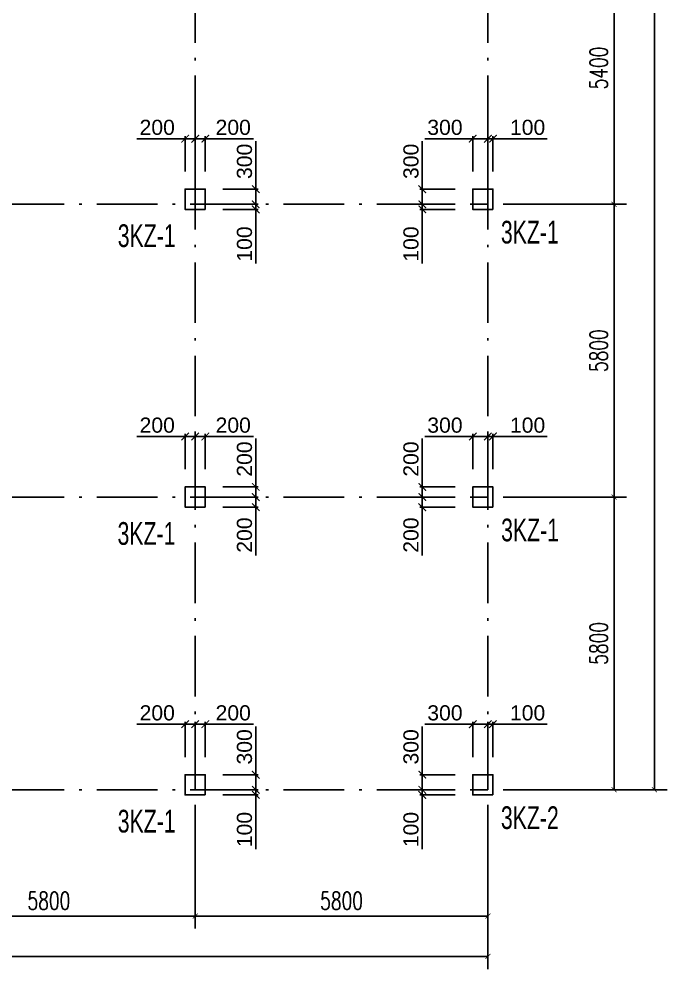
# Model space of a CAD drawing. Header units: millimetres. Extents: x -3831 to 465700, y 39900 to 106100.
# Drawn here: x 163207 to 176050, y 56450 to 75271 of the extents above; entities that cross this region are included whole.
import ezdxf

# ---------------------------------------------------------------- set-up
doc = ezdxf.new("R2010")
doc.units = ezdxf.units.MM
doc.linetypes.add('线型2', pattern=[1850, 1200, -300, 50, -300])
for name, color, linetype in [('AXIS', 3, 'Continuous'), ('column_dim', 90, 'Continuous'), ('DOTE', 10, '线型2')]:
    doc.layers.add(name, color=color, linetype=linetype)
doc.layers.add('S_Cl', color=2, linetype='Continuous', lineweight=25)
doc.layers.add('S_ColumFocus', color=2, linetype='Continuous', lineweight=9)
doc.styles.add('_TCH_DIM_T3', font='SIMPLEX', dxfattribs={"width": 0.705882, "bigfont": 'GBCBIG'})
doc.styles.get("Standard").update_dxf_attribs({"font": 'arial.ttf'})
doc.styles.add('xxxx', font='RIF.ttf')
doc.dimstyles.new('_TCH_ARCH&&100', dxfattribs={"dimtxt": 297.5, "dimasz": 100, "dimexe": 250, "dimexo": 300, "dimgap": 126.25, "dimtad": 1, "dimdec": 0, "dimzin": 0, "dimdsep": 46, "dimtxsty": '_TCH_DIM_T3', "dimblk": 'ARCHTICK', "dimcen": 0.09, "dimclrt": 7, "dimazin": 2, "dimtfac": 1, "dimtdec": 0, "dimtix": 1, "dimtmove": 2, "dimatfit": 3, "dimfxl": 100, "dimtolj": 1, "dimtzin": 0, "dimarcsym": 0})
doc.dimstyles.new('ISO-25', dxfattribs={"dimtxt": 2.5, "dimasz": 2.5, "dimexe": 1.25, "dimexo": 0.625, "dimtad": 1, "dimtxsty": 'Standard', "dimcen": 2.5, "dimadec": 0, "dimazin": 0, "dimtfac": 1, "dimtmove": 0, "dimatfit": 3, "dimfxl": 1, "dimarcsym": 0})

# ---------------------------------------------------------------- blocks, each defined once
blk = doc.blocks.new('_ArchTick')
at = {"color": 0, "linetype": 'ByBlock', "const_width": 0.15}
blk.add_lwpolyline([(-0.5, -0.5), (0.5, 0.5)], dxfattribs=at)
blk = doc.blocks.new('*D1686')
at = {"layer": 'column_dim', "color": 0, "lineweight": -2, "transparency": 16777216}
for p, q in [((171200, 71900), (171200, 72852)), ((171850, 71900), (171150, 71900)), ((171200, 71600), (171200, 71900)), ((171850, 71600), (171150, 71600))]:
    blk.add_line(p, q, dxfattribs=at)
at = {"layer": 'Defpoints', "color": 0, "transparency": 16777216}
for p in [(172200, 71900), (171200, 71600), (172200, 71600)]:
    blk.add_point(p, dxfattribs=at)
at = {"layer": 'column_dim', "color": 0, "lineweight": -2, "transparency": 16777216, "xscale": 150, "yscale": 150, "zscale": 150}
for p, rotation in [((171200, 71900), 90), ((171200, 71600), 270)]:
    blk.add_blockref('_ArchTick', p, dxfattribs=dict(at, rotation=rotation))
at = {"layer": 'column_dim', "color": 7, "transparency": 16777216, "insert": (170977, 72451), "char_height": 300, "attachment_point": 5, "rotation": 90}
blk.add_mtext('300', dxfattribs=at)
blk = doc.blocks.new('*D1687')
at = {"layer": 'column_dim', "color": 0, "lineweight": -2, "transparency": 16777216}
for p, q in [((171200, 71600), (171200, 71750)), ((171850, 71600), (171150, 71600)), ((171200, 71600), (171200, 71500)), ((171850, 71500), (171150, 71500)), ((171200, 71500), (171200, 70426))]:
    blk.add_line(p, q, dxfattribs=at)
at = {"layer": 'Defpoints', "color": 0, "transparency": 16777216}
for p in [(171200, 71600), (172200, 71600), (172200, 71500)]:
    blk.add_point(p, dxfattribs=at)
at = {"layer": 'column_dim', "color": 0, "lineweight": -2, "transparency": 16777216, "xscale": 150, "yscale": 150, "zscale": 150}
for p, rotation in [((171200, 71600), 270), ((171200, 71500), 90)]:
    blk.add_blockref('_ArchTick', p, dxfattribs=dict(at, rotation=rotation))
at = {"layer": 'column_dim', "color": 7, "transparency": 16777216, "insert": (170977, 70813), "char_height": 300, "attachment_point": 5, "rotation": 90}
blk.add_mtext('100', dxfattribs=at)
blk = doc.blocks.new('*D1688')
at = {"layer": 'column_dim', "color": 0, "lineweight": -2, "transparency": 16777216}
for p, q in [((172500, 72900), (172350, 72900)), ((172500, 72250), (172500, 72950)), ((172500, 72900), (172600, 72900)), ((172600, 72250), (172600, 72950)), ((172600, 72900), (173674, 72900))]:
    blk.add_line(p, q, dxfattribs=at)
at = {"layer": 'Defpoints', "color": 0, "transparency": 16777216}
for p in [(172500, 72900), (172500, 71900), (172600, 71900)]:
    blk.add_point(p, dxfattribs=at)
at = {"layer": 'column_dim', "color": 0, "lineweight": -2, "transparency": 16777216, "xscale": 150, "yscale": 150, "zscale": 150}
blk.add_blockref('_ArchTick', (172500, 72900), dxfattribs=at)
at = {"layer": 'column_dim', "color": 0, "lineweight": -2, "transparency": 16777216, "xscale": 150, "yscale": 150, "zscale": 150, "rotation": 180}
blk.add_blockref('_ArchTick', (172600, 72900), dxfattribs=at)
at = {"layer": 'column_dim', "color": 7, "transparency": 16777216, "insert": (173287, 73123), "char_height": 300, "attachment_point": 5}
blk.add_mtext('100', dxfattribs=at)
blk = doc.blocks.new('*D1689')
at = {"layer": 'column_dim', "color": 0, "lineweight": -2, "transparency": 16777216}
for p, q in [((172200, 72900), (171248, 72900)), ((172200, 72250), (172200, 72950)), ((172500, 72900), (172200, 72900)), ((172500, 72250), (172500, 72950))]:
    blk.add_line(p, q, dxfattribs=at)
at = {"layer": 'Defpoints', "color": 0, "transparency": 16777216}
for p in [(172500, 72900), (172200, 71900), (172500, 71900)]:
    blk.add_point(p, dxfattribs=at)
at = {"layer": 'column_dim', "color": 0, "lineweight": -2, "transparency": 16777216, "xscale": 150, "yscale": 150, "zscale": 150, "rotation": 180}
blk.add_blockref('_ArchTick', (172200, 72900), dxfattribs=at)
at = {"layer": 'column_dim', "color": 0, "lineweight": -2, "transparency": 16777216, "xscale": 150, "yscale": 150, "zscale": 150}
blk.add_blockref('_ArchTick', (172500, 72900), dxfattribs=at)
at = {"layer": 'column_dim', "color": 7, "transparency": 16777216, "insert": (171649, 73123), "char_height": 300, "attachment_point": 5}
blk.add_mtext('300', dxfattribs=at)
blk = doc.blocks.new('*D1690')
at = {"layer": 'column_dim', "color": 0, "lineweight": -2, "transparency": 16777216}
for p, q in [((171200, 66000), (171200, 66957)), ((171850, 66000), (171150, 66000)), ((171200, 65800), (171200, 66000)), ((171850, 65800), (171150, 65800))]:
    blk.add_line(p, q, dxfattribs=at)
at = {"layer": 'Defpoints', "color": 0, "transparency": 16777216}
for p in [(172200, 66000), (171200, 65800), (172200, 65800)]:
    blk.add_point(p, dxfattribs=at)
at = {"layer": 'column_dim', "color": 0, "lineweight": -2, "transparency": 16777216, "xscale": 150, "yscale": 150, "zscale": 150}
for p, rotation in [((171200, 66000), 90), ((171200, 65800), 270)]:
    blk.add_blockref('_ArchTick', p, dxfattribs=dict(at, rotation=rotation))
at = {"layer": 'column_dim', "color": 7, "transparency": 16777216, "insert": (170977, 66553), "char_height": 300, "attachment_point": 5, "rotation": 90}
blk.add_mtext('200', dxfattribs=at)
blk = doc.blocks.new('*D1691')
at = {"layer": 'column_dim', "color": 0, "lineweight": -2, "transparency": 16777216}
for p, q in [((171850, 65800), (171150, 65800)), ((171200, 65800), (171200, 65600)), ((171850, 65600), (171150, 65600)), ((171200, 65600), (171200, 64643))]:
    blk.add_line(p, q, dxfattribs=at)
at = {"layer": 'Defpoints', "color": 0, "transparency": 16777216}
for p in [(171200, 65800), (172200, 65800), (172200, 65600)]:
    blk.add_point(p, dxfattribs=at)
at = {"layer": 'column_dim', "color": 0, "lineweight": -2, "transparency": 16777216, "xscale": 150, "yscale": 150, "zscale": 150}
for p, rotation in [((171200, 65800), 90), ((171200, 65600), 270)]:
    blk.add_blockref('_ArchTick', p, dxfattribs=dict(at, rotation=rotation))
at = {"layer": 'column_dim', "color": 7, "transparency": 16777216, "insert": (170977, 65047), "char_height": 300, "attachment_point": 5, "rotation": 90}
blk.add_mtext('200', dxfattribs=at)
blk = doc.blocks.new('*D1692')
at = {"layer": 'column_dim', "color": 0, "lineweight": -2, "transparency": 16777216}
for p, q in [((172500, 66350), (172500, 67050)), ((172600, 66350), (172600, 67050)), ((172500, 67000), (172350, 67000)), ((172500, 67000), (172600, 67000)), ((172600, 67000), (173674, 67000))]:
    blk.add_line(p, q, dxfattribs=at)
at = {"layer": 'Defpoints', "color": 0, "transparency": 16777216}
for p in [(172500, 67000), (172500, 66000), (172600, 66000)]:
    blk.add_point(p, dxfattribs=at)
at = {"layer": 'column_dim', "color": 0, "lineweight": -2, "transparency": 16777216, "xscale": 150, "yscale": 150, "zscale": 150}
blk.add_blockref('_ArchTick', (172500, 67000), dxfattribs=at)
at = {"layer": 'column_dim', "color": 0, "lineweight": -2, "transparency": 16777216, "xscale": 150, "yscale": 150, "zscale": 150, "rotation": 180}
blk.add_blockref('_ArchTick', (172600, 67000), dxfattribs=at)
at = {"layer": 'column_dim', "color": 7, "transparency": 16777216, "insert": (173287, 67223), "char_height": 300, "attachment_point": 5}
blk.add_mtext('100', dxfattribs=at)
blk = doc.blocks.new('*D1693')
at = {"layer": 'column_dim', "color": 0, "lineweight": -2, "transparency": 16777216}
for p, q in [((172200, 66350), (172200, 67050)), ((172500, 66350), (172500, 67050)), ((172200, 67000), (171248, 67000)), ((172500, 67000), (172200, 67000))]:
    blk.add_line(p, q, dxfattribs=at)
at = {"layer": 'Defpoints', "color": 0, "transparency": 16777216}
for p in [(172500, 67000), (172200, 66000), (172500, 66000)]:
    blk.add_point(p, dxfattribs=at)
at = {"layer": 'column_dim', "color": 0, "lineweight": -2, "transparency": 16777216, "xscale": 150, "yscale": 150, "zscale": 150, "rotation": 180}
blk.add_blockref('_ArchTick', (172200, 67000), dxfattribs=at)
at = {"layer": 'column_dim', "color": 0, "lineweight": -2, "transparency": 16777216, "xscale": 150, "yscale": 150, "zscale": 150}
blk.add_blockref('_ArchTick', (172500, 67000), dxfattribs=at)
at = {"layer": 'column_dim', "color": 7, "transparency": 16777216, "insert": (171649, 67223), "char_height": 300, "attachment_point": 5}
blk.add_mtext('300', dxfattribs=at)
blk = doc.blocks.new('*D1694')
at = {"layer": 'column_dim', "color": 0, "lineweight": -2, "transparency": 16777216}
for p, q in [((171200, 60300), (171200, 61252)), ((171850, 60300), (171150, 60300)), ((171200, 60000), (171200, 60300)), ((171850, 60000), (171150, 60000))]:
    blk.add_line(p, q, dxfattribs=at)
at = {"layer": 'Defpoints', "color": 0, "transparency": 16777216}
for p in [(172200, 60300), (171200, 60000), (172200, 60000)]:
    blk.add_point(p, dxfattribs=at)
at = {"layer": 'column_dim', "color": 0, "lineweight": -2, "transparency": 16777216, "xscale": 150, "yscale": 150, "zscale": 150}
for p, rotation in [((171200, 60300), 90), ((171200, 60000), 270)]:
    blk.add_blockref('_ArchTick', p, dxfattribs=dict(at, rotation=rotation))
at = {"layer": 'column_dim', "color": 7, "transparency": 16777216, "insert": (170977, 60851), "char_height": 300, "attachment_point": 5, "rotation": 90}
blk.add_mtext('300', dxfattribs=at)
blk = doc.blocks.new('*D1695')
at = {"layer": 'column_dim', "color": 0, "lineweight": -2, "transparency": 16777216}
for p, q in [((171200, 60000), (171200, 60150)), ((171850, 60000), (171150, 60000)), ((171850, 59900), (171150, 59900)), ((171200, 60000), (171200, 59900)), ((171200, 59900), (171200, 58826))]:
    blk.add_line(p, q, dxfattribs=at)
at = {"layer": 'Defpoints', "color": 0, "transparency": 16777216}
for p in [(171200, 60000), (172200, 60000), (172200, 59900)]:
    blk.add_point(p, dxfattribs=at)
at = {"layer": 'column_dim', "color": 0, "lineweight": -2, "transparency": 16777216, "xscale": 150, "yscale": 150, "zscale": 150}
for p, rotation in [((171200, 60000), 270), ((171200, 59900), 90)]:
    blk.add_blockref('_ArchTick', p, dxfattribs=dict(at, rotation=rotation))
at = {"layer": 'column_dim', "color": 7, "transparency": 16777216, "insert": (170977, 59213), "char_height": 300, "attachment_point": 5, "rotation": 90}
blk.add_mtext('100', dxfattribs=at)
blk = doc.blocks.new('*D1696')
at = {"layer": 'column_dim', "color": 0, "lineweight": -2, "transparency": 16777216}
for p, q in [((172500, 61300), (172350, 61300)), ((172500, 60650), (172500, 61350)), ((172500, 61300), (172600, 61300)), ((172600, 60650), (172600, 61350)), ((172600, 61300), (173674, 61300))]:
    blk.add_line(p, q, dxfattribs=at)
at = {"layer": 'Defpoints', "color": 0, "transparency": 16777216}
for p in [(172500, 61300), (172500, 60300), (172600, 60300)]:
    blk.add_point(p, dxfattribs=at)
at = {"layer": 'column_dim', "color": 0, "lineweight": -2, "transparency": 16777216, "xscale": 150, "yscale": 150, "zscale": 150}
blk.add_blockref('_ArchTick', (172500, 61300), dxfattribs=at)
at = {"layer": 'column_dim', "color": 0, "lineweight": -2, "transparency": 16777216, "xscale": 150, "yscale": 150, "zscale": 150, "rotation": 180}
blk.add_blockref('_ArchTick', (172600, 61300), dxfattribs=at)
at = {"layer": 'column_dim', "color": 7, "transparency": 16777216, "insert": (173287, 61523), "char_height": 300, "attachment_point": 5}
blk.add_mtext('100', dxfattribs=at)
blk = doc.blocks.new('*D1697')
at = {"layer": 'column_dim', "color": 0, "lineweight": -2, "transparency": 16777216}
for p, q in [((172200, 61300), (171248, 61300)), ((172200, 60650), (172200, 61350)), ((172500, 61300), (172200, 61300)), ((172500, 60650), (172500, 61350))]:
    blk.add_line(p, q, dxfattribs=at)
at = {"layer": 'Defpoints', "color": 0, "transparency": 16777216}
for p in [(172500, 61300), (172200, 60300), (172500, 60300)]:
    blk.add_point(p, dxfattribs=at)
at = {"layer": 'column_dim', "color": 0, "lineweight": -2, "transparency": 16777216, "xscale": 150, "yscale": 150, "zscale": 150, "rotation": 180}
blk.add_blockref('_ArchTick', (172200, 61300), dxfattribs=at)
at = {"layer": 'column_dim', "color": 0, "lineweight": -2, "transparency": 16777216, "xscale": 150, "yscale": 150, "zscale": 150}
blk.add_blockref('_ArchTick', (172500, 61300), dxfattribs=at)
at = {"layer": 'column_dim', "color": 7, "transparency": 16777216, "insert": (171649, 61523), "char_height": 300, "attachment_point": 5}
blk.add_mtext('300', dxfattribs=at)
blk = doc.blocks.new('*D1718')
at = {"layer": 'column_dim', "color": 0, "lineweight": -2, "transparency": 16777216}
for p, q in [((167900, 71600), (167900, 71750)), ((167250, 71600), (167950, 71600)), ((167900, 71600), (167900, 71500)), ((167250, 71500), (167950, 71500)), ((167900, 71500), (167900, 70426))]:
    blk.add_line(p, q, dxfattribs=at)
at = {"layer": 'Defpoints', "color": 0, "transparency": 16777216}
for p in [(166900, 71600), (167900, 71600), (166900, 71500)]:
    blk.add_point(p, dxfattribs=at)
at = {"layer": 'column_dim', "color": 0, "lineweight": -2, "transparency": 16777216, "xscale": 150, "yscale": 150, "zscale": 150}
for p, rotation in [((167900, 71600), 270), ((167900, 71500), 90)]:
    blk.add_blockref('_ArchTick', p, dxfattribs=dict(at, rotation=rotation))
at = {"layer": 'column_dim', "color": 7, "transparency": 16777216, "insert": (167677, 70813), "char_height": 300, "attachment_point": 5, "rotation": 90}
blk.add_mtext('100', dxfattribs=at)
blk = doc.blocks.new('*D1719')
at = {"layer": 'column_dim', "color": 0, "lineweight": -2, "transparency": 16777216}
for p, q in [((167900, 71900), (167900, 72852)), ((167250, 71900), (167950, 71900)), ((167900, 71600), (167900, 71900)), ((167250, 71600), (167950, 71600))]:
    blk.add_line(p, q, dxfattribs=at)
at = {"layer": 'Defpoints', "color": 0, "transparency": 16777216}
for p in [(166900, 71900), (166900, 71600), (167900, 71600)]:
    blk.add_point(p, dxfattribs=at)
at = {"layer": 'column_dim', "color": 0, "lineweight": -2, "transparency": 16777216, "xscale": 150, "yscale": 150, "zscale": 150}
for p, rotation in [((167900, 71900), 90), ((167900, 71600), 270)]:
    blk.add_blockref('_ArchTick', p, dxfattribs=dict(at, rotation=rotation))
at = {"layer": 'column_dim', "color": 7, "transparency": 16777216, "insert": (167677, 72451), "char_height": 300, "attachment_point": 5, "rotation": 90}
blk.add_mtext('300', dxfattribs=at)
blk = doc.blocks.new('*D1720')
at = {"layer": 'column_dim', "color": 0, "lineweight": -2, "transparency": 16777216}
for p, q in [((166700, 72250), (166700, 72950)), ((166700, 72900), (166900, 72900)), ((166900, 72250), (166900, 72950)), ((166900, 72900), (167857, 72900))]:
    blk.add_line(p, q, dxfattribs=at)
at = {"layer": 'Defpoints', "color": 0, "transparency": 16777216}
for p in [(166700, 72900), (166700, 71900), (166900, 71900)]:
    blk.add_point(p, dxfattribs=at)
at = {"layer": 'column_dim', "color": 0, "lineweight": -2, "transparency": 16777216, "xscale": 150, "yscale": 150, "zscale": 150, "rotation": 180}
blk.add_blockref('_ArchTick', (166700, 72900), dxfattribs=at)
at = {"layer": 'column_dim', "color": 0, "lineweight": -2, "transparency": 16777216, "xscale": 150, "yscale": 150, "zscale": 150}
blk.add_blockref('_ArchTick', (166900, 72900), dxfattribs=at)
at = {"layer": 'column_dim', "color": 7, "transparency": 16777216, "insert": (167453, 73123), "char_height": 300, "attachment_point": 5}
blk.add_mtext('200', dxfattribs=at)
blk = doc.blocks.new('*D1721')
at = {"layer": 'column_dim', "color": 0, "lineweight": -2, "transparency": 16777216}
for p, q in [((166500, 72900), (165543, 72900)), ((166500, 72250), (166500, 72950)), ((166700, 72900), (166500, 72900)), ((166700, 72250), (166700, 72950))]:
    blk.add_line(p, q, dxfattribs=at)
at = {"layer": 'Defpoints', "color": 0, "transparency": 16777216}
for p in [(166700, 72900), (166500, 71900), (166700, 71900)]:
    blk.add_point(p, dxfattribs=at)
at = {"layer": 'column_dim', "color": 0, "lineweight": -2, "transparency": 16777216, "xscale": 150, "yscale": 150, "zscale": 150, "rotation": 180}
blk.add_blockref('_ArchTick', (166500, 72900), dxfattribs=at)
at = {"layer": 'column_dim', "color": 0, "lineweight": -2, "transparency": 16777216, "xscale": 150, "yscale": 150, "zscale": 150}
blk.add_blockref('_ArchTick', (166700, 72900), dxfattribs=at)
at = {"layer": 'column_dim', "color": 7, "transparency": 16777216, "insert": (165947, 73123), "char_height": 300, "attachment_point": 5}
blk.add_mtext('200', dxfattribs=at)
blk = doc.blocks.new('*D1722')
at = {"layer": 'column_dim', "color": 0, "lineweight": -2, "transparency": 16777216}
for p, q in [((167250, 65800), (167950, 65800)), ((167900, 65800), (167900, 65600)), ((167250, 65600), (167950, 65600)), ((167900, 65600), (167900, 64643))]:
    blk.add_line(p, q, dxfattribs=at)
at = {"layer": 'Defpoints', "color": 0, "transparency": 16777216}
for p in [(166900, 65800), (167900, 65800), (166900, 65600)]:
    blk.add_point(p, dxfattribs=at)
at = {"layer": 'column_dim', "color": 0, "lineweight": -2, "transparency": 16777216, "xscale": 150, "yscale": 150, "zscale": 150}
for p, rotation in [((167900, 65800), 90), ((167900, 65600), 270)]:
    blk.add_blockref('_ArchTick', p, dxfattribs=dict(at, rotation=rotation))
at = {"layer": 'column_dim', "color": 7, "transparency": 16777216, "insert": (167677, 65047), "char_height": 300, "attachment_point": 5, "rotation": 90}
blk.add_mtext('200', dxfattribs=at)
blk = doc.blocks.new('*D1723')
at = {"layer": 'column_dim', "color": 0, "lineweight": -2, "transparency": 16777216}
for p, q in [((167900, 66000), (167900, 66957)), ((167250, 66000), (167950, 66000)), ((167900, 65800), (167900, 66000)), ((167250, 65800), (167950, 65800))]:
    blk.add_line(p, q, dxfattribs=at)
at = {"layer": 'Defpoints', "color": 0, "transparency": 16777216}
for p in [(166900, 66000), (166900, 65800), (167900, 65800)]:
    blk.add_point(p, dxfattribs=at)
at = {"layer": 'column_dim', "color": 0, "lineweight": -2, "transparency": 16777216, "xscale": 150, "yscale": 150, "zscale": 150}
for p, rotation in [((167900, 66000), 90), ((167900, 65800), 270)]:
    blk.add_blockref('_ArchTick', p, dxfattribs=dict(at, rotation=rotation))
at = {"layer": 'column_dim', "color": 7, "transparency": 16777216, "insert": (167677, 66553), "char_height": 300, "attachment_point": 5, "rotation": 90}
blk.add_mtext('200', dxfattribs=at)
blk = doc.blocks.new('*D1724')
at = {"layer": 'column_dim', "color": 0, "lineweight": -2, "transparency": 16777216}
for p, q in [((166700, 66350), (166700, 67050)), ((166900, 66350), (166900, 67050)), ((166700, 67000), (166900, 67000)), ((166900, 67000), (167857, 67000))]:
    blk.add_line(p, q, dxfattribs=at)
at = {"layer": 'Defpoints', "color": 0, "transparency": 16777216}
for p in [(166700, 67000), (166700, 66000), (166900, 66000)]:
    blk.add_point(p, dxfattribs=at)
at = {"layer": 'column_dim', "color": 0, "lineweight": -2, "transparency": 16777216, "xscale": 150, "yscale": 150, "zscale": 150, "rotation": 180}
blk.add_blockref('_ArchTick', (166700, 67000), dxfattribs=at)
at = {"layer": 'column_dim', "color": 0, "lineweight": -2, "transparency": 16777216, "xscale": 150, "yscale": 150, "zscale": 150}
blk.add_blockref('_ArchTick', (166900, 67000), dxfattribs=at)
at = {"layer": 'column_dim', "color": 7, "transparency": 16777216, "insert": (167453, 67223), "char_height": 300, "attachment_point": 5}
blk.add_mtext('200', dxfattribs=at)
blk = doc.blocks.new('*D1725')
at = {"layer": 'column_dim', "color": 0, "lineweight": -2, "transparency": 16777216}
for p, q in [((166500, 66350), (166500, 67050)), ((166700, 66350), (166700, 67050)), ((166500, 67000), (165543, 67000)), ((166700, 67000), (166500, 67000))]:
    blk.add_line(p, q, dxfattribs=at)
at = {"layer": 'Defpoints', "color": 0, "transparency": 16777216}
for p in [(166700, 67000), (166500, 66000), (166700, 66000)]:
    blk.add_point(p, dxfattribs=at)
at = {"layer": 'column_dim', "color": 0, "lineweight": -2, "transparency": 16777216, "xscale": 150, "yscale": 150, "zscale": 150, "rotation": 180}
blk.add_blockref('_ArchTick', (166500, 67000), dxfattribs=at)
at = {"layer": 'column_dim', "color": 0, "lineweight": -2, "transparency": 16777216, "xscale": 150, "yscale": 150, "zscale": 150}
blk.add_blockref('_ArchTick', (166700, 67000), dxfattribs=at)
at = {"layer": 'column_dim', "color": 7, "transparency": 16777216, "insert": (165947, 67223), "char_height": 300, "attachment_point": 5}
blk.add_mtext('200', dxfattribs=at)
blk = doc.blocks.new('*D1726')
at = {"layer": 'column_dim', "color": 0, "lineweight": -2, "transparency": 16777216}
for p, q in [((167900, 60000), (167900, 60150)), ((167250, 60000), (167950, 60000)), ((167250, 59900), (167950, 59900)), ((167900, 60000), (167900, 59900)), ((167900, 59900), (167900, 58826))]:
    blk.add_line(p, q, dxfattribs=at)
at = {"layer": 'Defpoints', "color": 0, "transparency": 16777216}
for p in [(166900, 60000), (166900, 59900), (167900, 60000)]:
    blk.add_point(p, dxfattribs=at)
at = {"layer": 'column_dim', "color": 0, "lineweight": -2, "transparency": 16777216, "xscale": 150, "yscale": 150, "zscale": 150}
for p, rotation in [((167900, 60000), 270), ((167900, 59900), 90)]:
    blk.add_blockref('_ArchTick', p, dxfattribs=dict(at, rotation=rotation))
at = {"layer": 'column_dim', "color": 7, "transparency": 16777216, "insert": (167677, 59213), "char_height": 300, "attachment_point": 5, "rotation": 90}
blk.add_mtext('100', dxfattribs=at)
blk = doc.blocks.new('*D1727')
at = {"layer": 'column_dim', "color": 0, "lineweight": -2, "transparency": 16777216}
for p, q in [((167900, 60300), (167900, 61252)), ((167250, 60300), (167950, 60300)), ((167900, 60000), (167900, 60300)), ((167250, 60000), (167950, 60000))]:
    blk.add_line(p, q, dxfattribs=at)
at = {"layer": 'Defpoints', "color": 0, "transparency": 16777216}
for p in [(166900, 60300), (166900, 60000), (167900, 60000)]:
    blk.add_point(p, dxfattribs=at)
at = {"layer": 'column_dim', "color": 0, "lineweight": -2, "transparency": 16777216, "xscale": 150, "yscale": 150, "zscale": 150}
for p, rotation in [((167900, 60300), 90), ((167900, 60000), 270)]:
    blk.add_blockref('_ArchTick', p, dxfattribs=dict(at, rotation=rotation))
at = {"layer": 'column_dim', "color": 7, "transparency": 16777216, "insert": (167677, 60851), "char_height": 300, "attachment_point": 5, "rotation": 90}
blk.add_mtext('300', dxfattribs=at)
blk = doc.blocks.new('*D1728')
at = {"layer": 'column_dim', "color": 0, "lineweight": -2, "transparency": 16777216}
for p, q in [((166700, 60650), (166700, 61350)), ((166700, 61300), (166900, 61300)), ((166900, 60650), (166900, 61350)), ((166900, 61300), (167857, 61300))]:
    blk.add_line(p, q, dxfattribs=at)
at = {"layer": 'Defpoints', "color": 0, "transparency": 16777216}
for p in [(166700, 61300), (166700, 60300), (166900, 60300)]:
    blk.add_point(p, dxfattribs=at)
at = {"layer": 'column_dim', "color": 0, "lineweight": -2, "transparency": 16777216, "xscale": 150, "yscale": 150, "zscale": 150, "rotation": 180}
blk.add_blockref('_ArchTick', (166700, 61300), dxfattribs=at)
at = {"layer": 'column_dim', "color": 0, "lineweight": -2, "transparency": 16777216, "xscale": 150, "yscale": 150, "zscale": 150}
blk.add_blockref('_ArchTick', (166900, 61300), dxfattribs=at)
at = {"layer": 'column_dim', "color": 7, "transparency": 16777216, "insert": (167453, 61523), "char_height": 300, "attachment_point": 5}
blk.add_mtext('200', dxfattribs=at)
blk = doc.blocks.new('*D1729')
at = {"layer": 'column_dim', "color": 0, "lineweight": -2, "transparency": 16777216}
for p, q in [((166500, 61300), (165543, 61300)), ((166500, 60650), (166500, 61350)), ((166700, 61300), (166500, 61300)), ((166700, 60650), (166700, 61350))]:
    blk.add_line(p, q, dxfattribs=at)
at = {"layer": 'Defpoints', "color": 0, "transparency": 16777216}
for p in [(166700, 61300), (166500, 60300), (166700, 60300)]:
    blk.add_point(p, dxfattribs=at)
at = {"layer": 'column_dim', "color": 0, "lineweight": -2, "transparency": 16777216, "xscale": 150, "yscale": 150, "zscale": 150, "rotation": 180}
blk.add_blockref('_ArchTick', (166500, 61300), dxfattribs=at)
at = {"layer": 'column_dim', "color": 0, "lineweight": -2, "transparency": 16777216, "xscale": 150, "yscale": 150, "zscale": 150}
blk.add_blockref('_ArchTick', (166700, 61300), dxfattribs=at)
at = {"layer": 'column_dim', "color": 7, "transparency": 16777216, "insert": (165947, 61523), "char_height": 300, "attachment_point": 5}
blk.add_mtext('200', dxfattribs=at)
blk = doc.blocks.new('*D2312')
at = {"layer": 'AXIS', "color": 0, "lineweight": -2, "transparency": 16777216}
for p, q in [((160900, 59700), (160900, 57250)), ((166700, 59700), (166700, 57250)), ((160900, 57500), (166700, 57500))]:
    blk.add_line(p, q, dxfattribs=at)
at = {"layer": 'Defpoints', "color": 0, "transparency": 16777216}
for p in [(160900, 60000), (166700, 60000), (166700, 57500)]:
    blk.add_point(p, dxfattribs=at)
at = {"layer": 'AXIS', "color": 0, "lineweight": -2, "transparency": 16777216, "xscale": 100, "yscale": 100, "zscale": 100, "rotation": 180}
blk.add_blockref('_ArchTick', (160900, 57500), dxfattribs=at)
at = {"layer": 'AXIS', "color": 0, "lineweight": -2, "transparency": 16777216, "xscale": 100, "yscale": 100, "zscale": 100}
blk.add_blockref('_ArchTick', (166700, 57500), dxfattribs=at)
at = {"layer": 'AXIS', "color": 7, "transparency": 16777216, "insert": (163800, 57801.25), "char_height": 350, "attachment_point": 5, "style": '_TCH_DIM_T3'}
blk.add_mtext('\\A1;5800', dxfattribs=at)
blk = doc.blocks.new('*D2313')
at = {"layer": 'AXIS', "color": 0, "lineweight": -2, "transparency": 16777216}
for p, q in [((166700, 59700), (166700, 57250)), ((172500, 59700), (172500, 57250)), ((166700, 57500), (172500, 57500))]:
    blk.add_line(p, q, dxfattribs=at)
at = {"layer": 'Defpoints', "color": 0, "transparency": 16777216}
for p in [(166700, 60000), (172500, 60000), (172500, 57500)]:
    blk.add_point(p, dxfattribs=at)
at = {"layer": 'AXIS', "color": 0, "lineweight": -2, "transparency": 16777216, "xscale": 100, "yscale": 100, "zscale": 100, "rotation": 180}
blk.add_blockref('_ArchTick', (166700, 57500), dxfattribs=at)
at = {"layer": 'AXIS', "color": 0, "lineweight": -2, "transparency": 16777216, "xscale": 100, "yscale": 100, "zscale": 100}
blk.add_blockref('_ArchTick', (172500, 57500), dxfattribs=at)
at = {"layer": 'AXIS', "color": 7, "transparency": 16777216, "insert": (169600, 57801.25), "char_height": 350, "attachment_point": 5, "style": '_TCH_DIM_T3'}
blk.add_mtext('\\A1;5800', dxfattribs=at)
blk = doc.blocks.new('*D2354')
at = {"layer": 'AXIS', "color": 0, "lineweight": -2, "transparency": 16777216}
for p, q in [((100000, 59700), (100000, 56450)), ((172500, 59700), (172500, 56450)), ((100000, 56700), (172500, 56700))]:
    blk.add_line(p, q, dxfattribs=at)
at = {"layer": 'Defpoints', "color": 0, "transparency": 16777216}
for p in [(100000, 60000), (172500, 60000), (172500, 56700)]:
    blk.add_point(p, dxfattribs=at)
at = {"layer": 'AXIS', "color": 0, "lineweight": -2, "transparency": 16777216, "xscale": 100, "yscale": 100, "zscale": 100, "rotation": 180}
blk.add_blockref('_ArchTick', (100000, 56700), dxfattribs=at)
at = {"layer": 'AXIS', "color": 0, "lineweight": -2, "transparency": 16777216, "xscale": 100, "yscale": 100, "zscale": 100}
blk.add_blockref('_ArchTick', (172500, 56700), dxfattribs=at)
at = {"layer": 'AXIS', "color": 7, "transparency": 16777216, "insert": (136250, 57001.25), "char_height": 350, "attachment_point": 5, "style": '_TCH_DIM_T3'}
blk.add_mtext('\\A1;72500', dxfattribs=at)
blk = doc.blocks.new('*D2375')
at = {"layer": 'AXIS', "color": 0, "lineweight": -2, "transparency": 16777216}
for p, q in [((172800, 101300), (176050, 101300)), ((175800, 60000), (175800, 101300)), ((172800, 60000), (176050, 60000))]:
    blk.add_line(p, q, dxfattribs=at)
at = {"layer": 'Defpoints', "color": 0, "transparency": 16777216}
for p in [(172500, 101300), (175800, 101300), (172500, 60000)]:
    blk.add_point(p, dxfattribs=at)
at = {"layer": 'AXIS', "color": 0, "lineweight": -2, "transparency": 16777216, "xscale": 100, "yscale": 100, "zscale": 100}
for p, rotation in [((175800, 101300), 90), ((175800, 60000), 270)]:
    blk.add_blockref('_ArchTick', p, dxfattribs=dict(at, rotation=rotation))
at = {"layer": 'AXIS', "color": 7, "transparency": 16777216, "insert": (175498.75, 80650), "char_height": 350, "attachment_point": 5, "rotation": 90, "style": '_TCH_DIM_T3'}
blk.add_mtext('\\A1;41300', dxfattribs=at)
blk = doc.blocks.new('*D2376')
at = {"layer": 'AXIS', "color": 0, "lineweight": -2, "transparency": 16777216}
for p, q in [((172800, 65800), (175250, 65800)), ((175000, 60000), (175000, 65800)), ((172800, 60000), (175250, 60000))]:
    blk.add_line(p, q, dxfattribs=at)
at = {"layer": 'Defpoints', "color": 0, "transparency": 16777216}
for p in [(172500, 65800), (175000, 65800), (172500, 60000)]:
    blk.add_point(p, dxfattribs=at)
at = {"layer": 'AXIS', "color": 0, "lineweight": -2, "transparency": 16777216, "xscale": 100, "yscale": 100, "zscale": 100}
for p, rotation in [((175000, 65800), 90), ((175000, 60000), 270)]:
    blk.add_blockref('_ArchTick', p, dxfattribs=dict(at, rotation=rotation))
at = {"layer": 'AXIS', "color": 7, "transparency": 16777216, "insert": (174698.75, 62900), "char_height": 350, "attachment_point": 5, "rotation": 90, "style": '_TCH_DIM_T3'}
blk.add_mtext('\\A1;5800', dxfattribs=at)
blk = doc.blocks.new('*D2377')
at = {"layer": 'AXIS', "color": 0, "lineweight": -2, "transparency": 16777216}
for p, q in [((172800, 71600), (175250, 71600)), ((175000, 65800), (175000, 71600)), ((172800, 65800), (175250, 65800))]:
    blk.add_line(p, q, dxfattribs=at)
at = {"layer": 'Defpoints', "color": 0, "transparency": 16777216}
for p in [(172500, 71600), (175000, 71600), (172500, 65800)]:
    blk.add_point(p, dxfattribs=at)
at = {"layer": 'AXIS', "color": 0, "lineweight": -2, "transparency": 16777216, "xscale": 100, "yscale": 100, "zscale": 100}
for p, rotation in [((175000, 71600), 90), ((175000, 65800), 270)]:
    blk.add_blockref('_ArchTick', p, dxfattribs=dict(at, rotation=rotation))
at = {"layer": 'AXIS', "color": 7, "transparency": 16777216, "insert": (174698.75, 68700), "char_height": 350, "attachment_point": 5, "rotation": 90, "style": '_TCH_DIM_T3'}
blk.add_mtext('\\A1;5800', dxfattribs=at)
blk = doc.blocks.new('*D2378')
at = {"layer": 'AXIS', "color": 0, "lineweight": -2, "transparency": 16777216}
for p, q in [((172800, 77000), (175250, 77000)), ((175000, 71600), (175000, 77000)), ((172800, 71600), (175250, 71600))]:
    blk.add_line(p, q, dxfattribs=at)
at = {"layer": 'Defpoints', "color": 0, "transparency": 16777216}
for p in [(172500, 77000), (175000, 77000), (172500, 71600)]:
    blk.add_point(p, dxfattribs=at)
at = {"layer": 'AXIS', "color": 0, "lineweight": -2, "transparency": 16777216, "xscale": 100, "yscale": 100, "zscale": 100}
for p, rotation in [((175000, 77000), 90), ((175000, 71600), 270)]:
    blk.add_blockref('_ArchTick', p, dxfattribs=dict(at, rotation=rotation))
at = {"layer": 'AXIS', "color": 7, "transparency": 16777216, "insert": (174698.75, 74300), "char_height": 350, "attachment_point": 5, "rotation": 90, "style": '_TCH_DIM_T3'}
blk.add_mtext('\\A1;5400', dxfattribs=at)

msp = doc.modelspace()

# ---------------------------------------------------------------- linework, layer by layer
at = {"layer": 'DOTE'}
for p, q in [((166700, 60000), (166700, 101300)), ((172500, 60000), (172500, 101300)), ((100000, 71600), (172500, 71600)), ((100000, 65800), (172500, 65800)), ((100000, 60000), (172500, 60000))]:
    msp.add_line(p, q, dxfattribs=at)
at = {"layer": 'S_Cl'}
for points in [[(166900, 71500), (166900, 71900), (166500, 71900), (166500, 71500)], [(172600, 71500), (172600, 71900), (172200, 71900), (172200, 71500)], [(166900, 65600), (166900, 66000), (166500, 66000), (166500, 65600)], [(172600, 65600), (172600, 66000), (172200, 66000), (172200, 65600)], [(166900, 59900), (166900, 60300), (166500, 60300), (166500, 59900)], [(172600, 59900), (172600, 60300), (172200, 60300), (172200, 59900)]]:
    msp.add_lwpolyline(points, close=True, dxfattribs=at)

# ---------------------------------------------------------------- texts
at = {"layer": 'S_ColumFocus', "char_height": 450, "attachment_point": 5, "style": 'xxxx'}
for s, insert, width in [('{\\W0.7;3KZ-1}', (165737.77447, 70975.64027), 854.25), ('{\\W0.7;3KZ-1}', (173331.50072, 71045.0687), 1005), ('{\\W0.7;3KZ-1}', (165733.58697, 65075.64027), 845.875), ('{\\W0.7;3KZ-1}', (173335.68822, 65145.0687), 1013.375), ('{\\W0.7;3KZ-2}', (173331.50072, 59445.0687), 1005), ('{\\W0.7;3KZ-1}', (165737.77447, 59375.64027), 854.25)]:
    msp.add_mtext(s, dxfattribs=dict(at, insert=insert, width=width))

# ---------------------------------------------------------------- dimensions: what is measured, and where the dimension line sits
at = {"layer": 'AXIS'}
for p1, p2, distance, picture, middle in [((172500, 60000), (172500, 101300), -3300, '*D2375', (175498.75, 80650)), ((172500, 71600), (172500, 77000), -2500, '*D2378', (174698.75, 74300)), ((172500, 65800), (172500, 71600), -2500, '*D2377', (174698.75, 68700)), ((172500, 60000), (172500, 65800), -2500, '*D2376', (174698.75, 62900)), ((100000, 60000), (172500, 60000), -3300, '*D2354', (136250, 57001.25)), ((160900, 60000), (166700, 60000), -2500, '*D2312', (163800, 57801.25)), ((166700, 60000), (172500, 60000), -2500, '*D2313', (169600, 57801.25))]:
    dim = msp.add_aligned_dim(p1=p1, p2=p2, distance=distance, dimstyle='_TCH_ARCH&&100', override={"dimtxt": 350}, dxfattribs=at)
    dim.commit()
    dim.dimension.update_dxf_attribs({"geometry": picture, "text_midpoint": middle})
at = {"layer": 'column_dim'}
for p1, p2, distance, picture, middle in [((166500, 71900), (166700, 71900), 1000, '*D1721', (165946.54161, 73123.1719)), ((166900, 71900), (166700, 71900), -1000, '*D1720', (167453.45839, 73123.1719)), ((172200, 71900), (172500, 71900), 1000, '*D1689', (171649.20191, 73123.27422)), ((172600, 71900), (172500, 71900), -1000, '*D1688', (173286.78035, 73123.1719)), ((166900, 71900), (166900, 71600), 1000, '*D1719', (167676.72578, 72450.79809)), ((172200, 71900), (172200, 71600), -1000, '*D1686', (170976.72578, 72450.79809)), ((166900, 71500), (166900, 71600), -1000, '*D1718', (167676.8281, 70813.21965)), ((172200, 71500), (172200, 71600), 1000, '*D1687', (170976.8281, 70813.21965)), ((166500, 66000), (166700, 66000), 1000, '*D1725', (165946.54161, 67223.1719)), ((166900, 66000), (166700, 66000), -1000, '*D1724', (167453.45839, 67223.1719)), ((172200, 66000), (172500, 66000), 1000, '*D1693', (171649.20191, 67223.27422)), ((172600, 66000), (172500, 66000), -1000, '*D1692', (173286.78035, 67223.1719)), ((166900, 66000), (166900, 65800), 1000, '*D1723', (167676.8281, 66553.45839)), ((172200, 66000), (172200, 65800), -1000, '*D1690', (170976.8281, 66553.45839)), ((166900, 65600), (166900, 65800), -1000, '*D1722', (167676.8281, 65046.54161)), ((172200, 65600), (172200, 65800), 1000, '*D1691', (170976.8281, 65046.54161)), ((166500, 60300), (166700, 60300), 1000, '*D1729', (165946.54161, 61523.1719)), ((166900, 60300), (166700, 60300), -1000, '*D1728', (167453.45839, 61523.1719)), ((172200, 60300), (172500, 60300), 1000, '*D1697', (171649.20191, 61523.27422)), ((172600, 60300), (172500, 60300), -1000, '*D1696', (173286.78035, 61523.1719)), ((166900, 60300), (166900, 60000), 1000, '*D1727', (167676.72578, 60850.79809)), ((172200, 60300), (172200, 60000), -1000, '*D1694', (170976.72578, 60850.79809)), ((166900, 59900), (166900, 60000), -1000, '*D1726', (167676.8281, 59213.21965)), ((172200, 59900), (172200, 60000), 1000, '*D1695', (170976.8281, 59213.21965))]:
    dim = msp.add_aligned_dim(p1=p1, p2=p2, distance=distance, dimstyle='ISO-25', override={"dimtxt": 300, "dimasz": 150, "dimexe": 50, "dimexo": 350, "dimgap": 70, "dimjust": 1, "dimblk1": 'ArchTick', "dimblk2": 'ArchTick', "dimsah": 1, "dimclrt": 7}, dxfattribs=at)
    dim.commit()
    dim.dimension.update_dxf_attribs({"geometry": picture, "text_midpoint": middle})

doc.saveas('drawing.dxf')
